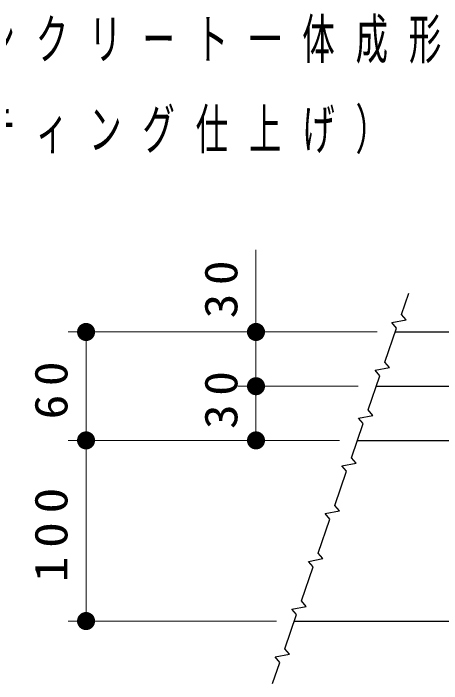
# Model space of a CAD drawing. Units: millimetres on the paper, with parts at other scales. Extents: x -537 to 0, y 0 to 257.
# Drawn here: x -133.99 to -110.27, y 108.19 to 145.29 of the extents above; entities that cross this region are included whole.
import ezdxf

# ---------------------------------------------------------------- set-up
doc = ezdxf.new("R2010")
doc.units = ezdxf.units.MM
doc.layers.add('1_10', color=7, linetype='Continuous', lineweight=13)
doc.styles.add('ＭＳ ゴシック', font='')
doc.styles.get('ＭＳ ゴシック').set_extended_font_data('MS Gothic')

# ---------------------------------------------------------------- blocks, each defined once
blk = doc.blocks.new('filled_dot')
at = {"color": 0, "linetype": 'Continuous', "lineweight": -2, "const_width": 1.25}
blk.add_lwpolyline([(-0.625, 0, 1), (0.625, 0, 1)], format="xyb", close=True, dxfattribs=at)

msp = doc.modelspace()

# ---------------------------------------------------------------- linework, layer by layer
at = {"layer": '1_10'}
for p, q in [((-120.549, 124.654), (-120.549, 132.194)), ((-113.836, 127.655), (-130.961, 127.655)), ((-129.961, 121.654), (-129.961, 127.655)), ((-114.883, 124.654), (-121.549, 124.654)), ((-120.549, 121.654), (-120.549, 124.654)), ((-115.93, 121.654), (-130.961, 121.654)), ((-129.961, 111.654), (-129.961, 121.654)), ((-119.422, 111.654), (-130.961, 111.654))]:
    msp.add_line(p, q, dxfattribs=at)
at = {"layer": '1_10', "color": 3, "lineweight": 25}
for p, q in [((-112.836, 127.655), (-68.996, 127.655)), ((-113.883, 124.654), (-77.696, 124.654)), ((-114.93, 121.654), (-77.696, 121.654)), ((-118.422, 111.654), (-67.696, 111.654))]:
    msp.add_line(p, q, dxfattribs=at)
msp.add_lwpolyline([(-119.631, 108.192), (-119.22, 109.368), (-119.481, 109.671), (-118.695, 109.821), (-118.956, 110.124), (-118.297, 112.012), (-118.558, 112.315), (-117.772, 112.464), (-118.033, 112.767), (-117.374, 114.655), (-117.635, 114.958), (-116.849, 115.108), (-117.11, 115.411), (-116.451, 117.299), (-116.712, 117.602), (-115.926, 117.751), (-116.188, 118.054), (-115.528, 119.942), (-115.789, 120.246), (-115.003, 120.395), (-115.265, 120.698), (-114.605, 122.586), (-114.866, 122.889), (-114.08, 123.038), (-114.342, 123.341), (-113.682, 125.229), (-113.943, 125.533), (-113.157, 125.682), (-113.419, 125.985), (-112.759, 127.873), (-113.02, 128.176), (-112.234, 128.325), (-112.496, 128.628), (-112.085, 129.805)], dxfattribs=at)

# ---------------------------------------------------------------- block references
at = {"layer": '1_10', "xscale": 0.4, "yscale": 0.4}
for p, rotation in [((-129.961, 127.655), 270), ((-120.549, 127.655), 270), ((-120.549, 124.654), 90), ((-120.549, 124.654), 270), ((-129.961, 121.654), 90), ((-129.961, 121.654), 270), ((-120.549, 121.654), 90), ((-129.961, 111.654), 90)]:
    msp.add_blockref('filled_dot', p, dxfattribs=dict(at, rotation=rotation))

# ---------------------------------------------------------------- texts
at = {"layer": '1_10', "char_height": 2.199, "attachment_point": 4, "style": 'ＭＳ ゴシック'}
for s, insert in [('\\T1.64;\\W0.6;歩道板：コンクリート一体成形', (-150.453, 143.738)), ('\\T1.64;\\W0.6;（表面コーティング仕上げ）\u3000', (-150.453, 138.738))]:
    msp.add_mtext(s, dxfattribs=dict(at, insert=insert))
at = {"layer": '1_10', "char_height": 1.833, "attachment_point": 8, "rotation": 90, "style": 'ＭＳ ゴシック'}
for s, insert in [('\\T1.34;\\W1.1;30', (-121.549, 130.246)), ('\\T1.34;\\W1.1;60', (-130.961, 124.655)), ('\\T1.34;\\W1.1;30', (-121.549, 124.121)), ('\\T1.33;\\W1.15;100', (-130.961, 116.654))]:
    msp.add_mtext(s, dxfattribs=dict(at, insert=insert))

doc.saveas('drawing.dxf')
